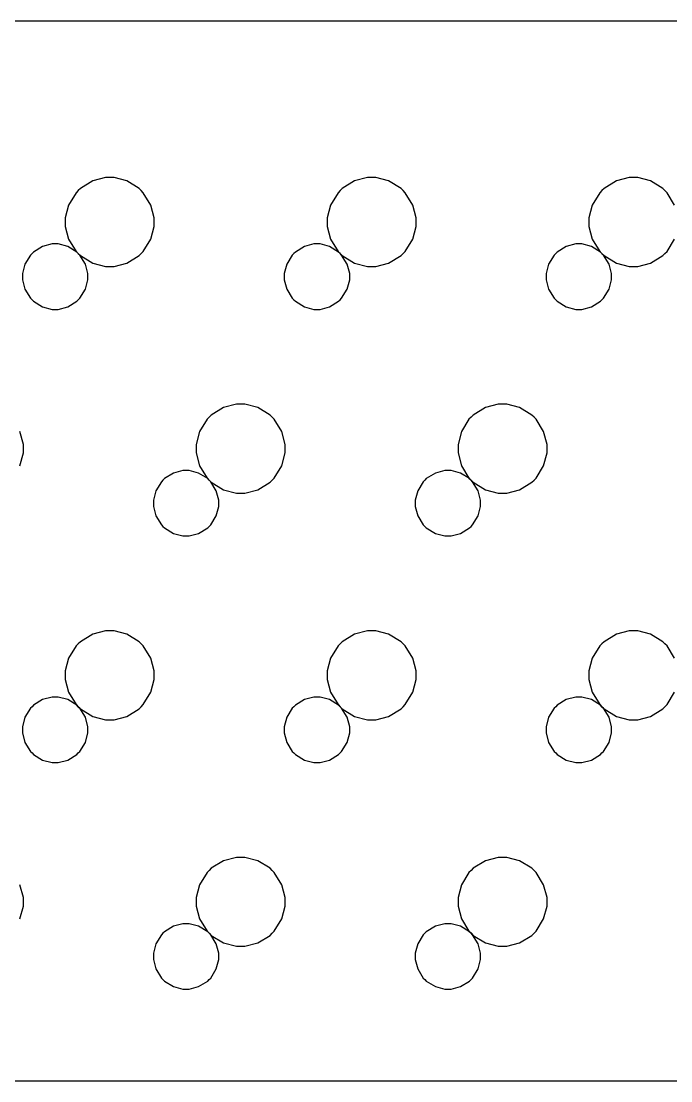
# Model space of a CAD drawing. Extents: x -27 to 273, y -31 to 50.
# Drawn here: x 73.2 to 122.9, y -31 to 50 of the extents above; entities that cross this region are included whole.
import ezdxf

# ---------------------------------------------------------------- set-up
doc = ezdxf.new("R2010")
doc.units = 0
doc.layers.get('0').update_dxf_attribs({"linetype": 'CONTINUOUS'})

msp = doc.modelspace()

# ---------------------------------------------------------------- linework, layer by layer
at = {"color": 0}
for p, q in [((197.999, 49.9992), (29.2489, 49.9992)), ((78.6984, 37.7832), (77.7543, 37.2057)), ((79.6742, 38.0407), (78.6984, 37.7832)), ((80.0005, 38.0407), (79.6742, 38.0407)), ((80.3243, 38.0407), (80.0005, 38.0407)), ((81.3001, 37.7832), (80.3243, 38.0407)), ((82.2441, 37.2057), (81.3001, 37.7832)), ((98.6977, 37.7832), (97.754, 37.2057)), ((99.6735, 38.0407), (98.6977, 37.7832)), ((100, 38.0407), (99.6735, 38.0407)), ((100.325, 38.0407), (100, 38.0407)), ((101.301, 37.7832), (100.325, 38.0407)), ((102.245, 37.2057), (101.301, 37.7832)), ((118.699, 37.7832), (117.755, 37.2057)), ((119.674, 38.0407), (118.699, 37.7832)), ((119.999, 38.0407), (119.674, 38.0407)), ((120.325, 38.0407), (119.999, 38.0407)), ((121.301, 37.7832), (120.325, 38.0407)), ((122.245, 37.2057), (121.301, 37.7832)), ((77.4361, 36.8875), (76.8572, 35.9435)), ((77.5959, 37.0459), (77.4361, 36.8875)), ((77.7543, 37.2057), (77.5959, 37.0459)), ((82.4039, 37.0459), (82.2441, 37.2057)), ((82.5623, 36.8875), (82.4039, 37.0459)), ((83.1413, 35.9435), (82.5623, 36.8875)), ((97.4355, 36.8875), (96.8583, 35.9435)), ((97.5953, 37.0459), (97.4355, 36.8875)), ((97.754, 37.2057), (97.5953, 37.0459)), ((102.405, 37.0459), (102.245, 37.2057)), ((102.563, 36.8875), (102.405, 37.0459)), ((103.141, 35.9435), (102.563, 36.8875)), ((117.437, 36.8875), (116.858, 35.9435)), ((117.596, 37.0459), (117.437, 36.8875)), ((117.755, 37.2057), (117.596, 37.0459)), ((122.404, 37.0459), (122.245, 37.2057)), ((122.563, 36.8875), (122.404, 37.0459)), ((123.142, 35.9435), (122.563, 36.8875)), ((76.8572, 35.9435), (76.5997, 34.9677)), ((83.4002, 34.9677), (83.1413, 35.9435)), ((96.8583, 35.9435), (96.6004, 34.9677)), ((103.4, 34.9677), (103.141, 35.9435)), ((116.858, 35.9435), (116.6, 34.9677)), ((76.5997, 34.9677), (76.5997, 34.6411)), ((83.4002, 34.6411), (83.4002, 34.9677)), ((96.6004, 34.9677), (96.6004, 34.6411)), ((103.4, 34.6411), (103.4, 34.9677)), ((116.6, 34.9677), (116.6, 34.6411)), ((76.5997, 34.6411), (76.5997, 34.3159)), ((76.5997, 34.3159), (76.8572, 33.3403)), ((83.1413, 33.3403), (83.4002, 34.3159)), ((83.4002, 34.3159), (83.4002, 34.6411)), ((96.6004, 34.6411), (96.6004, 34.3159)), ((96.6004, 34.3159), (96.8583, 33.3403)), ((103.141, 33.3403), (103.4, 34.3159)), ((103.4, 34.3159), (103.4, 34.6411)), ((116.6, 34.6411), (116.6, 34.3159)), ((116.6, 34.3159), (116.858, 33.3403)), ((76.8572, 33.3403), (77.4361, 32.3963)), ((82.5623, 32.3963), (83.1413, 33.3403)), ((96.8583, 33.3403), (97.4355, 32.3963)), ((102.563, 32.3963), (103.141, 33.3403)), ((116.858, 33.3403), (117.437, 32.3963)), ((122.563, 32.3963), (123.142, 33.3403)), ((74.87, 32.7794), (74.1772, 32.3536)), ((75.5883, 32.9696), (74.87, 32.7794)), ((75.8278, 32.9696), (75.5883, 32.9696)), ((76.0663, 32.9696), (75.8278, 32.9696)), ((76.7842, 32.7794), (76.0663, 32.9696)), ((77.4788, 32.3536), (76.7842, 32.7794)), ((94.8711, 32.7794), (94.1779, 32.3536)), ((95.5876, 32.9696), (94.8711, 32.7794)), ((95.8275, 32.9696), (95.5876, 32.9696)), ((96.066, 32.9696), (95.8275, 32.9696)), ((96.7839, 32.7794), (96.066, 32.9696)), ((97.4781, 32.3536), (96.7839, 32.7794)), ((114.87, 32.7794), (114.177, 32.3536)), ((115.588, 32.9696), (114.87, 32.7794)), ((115.828, 32.9696), (115.588, 32.9696)), ((116.067, 32.9696), (115.828, 32.9696)), ((116.785, 32.7794), (116.067, 32.9696)), ((117.478, 32.3536), (116.785, 32.7794)), ((73.9429, 32.1193), (73.5182, 31.4262)), ((74.0601, 32.2364), (73.9429, 32.1193)), ((74.1772, 32.3536), (74.0601, 32.2364)), ((77.4361, 32.3963), (77.5959, 32.2364)), ((77.5959, 32.2364), (77.4788, 32.3536)), ((77.5959, 32.2364), (77.7543, 32.078)), ((77.7131, 32.1193), (77.5959, 32.2364)), ((78.1375, 31.4262), (77.7131, 32.1193)), ((77.7543, 32.078), (78.6984, 31.5006)), ((81.3001, 31.5006), (82.2441, 32.078)), ((82.2441, 32.078), (82.4039, 32.2364)), ((82.4039, 32.2364), (82.5623, 32.3963)), ((93.9423, 32.1193), (93.5179, 31.4262)), ((94.0608, 32.2364), (93.9423, 32.1193)), ((94.1779, 32.3536), (94.0608, 32.2364)), ((97.4355, 32.3963), (97.5953, 32.2364)), ((97.5953, 32.2364), (97.4781, 32.3536)), ((97.5953, 32.2364), (97.754, 32.078)), ((97.7124, 32.1193), (97.5953, 32.2364)), ((98.1371, 31.4262), (97.7124, 32.1193)), ((97.754, 32.078), (98.6977, 31.5006)), ((101.301, 31.5006), (102.245, 32.078)), ((102.245, 32.078), (102.405, 32.2364)), ((102.405, 32.2364), (102.563, 32.3963)), ((113.943, 32.1193), (113.519, 31.4262)), ((114.06, 32.2364), (113.943, 32.1193)), ((114.177, 32.3536), (114.06, 32.2364)), ((117.437, 32.3963), (117.596, 32.2364)), ((117.596, 32.2364), (117.478, 32.3536)), ((117.596, 32.2364), (117.755, 32.078)), ((117.713, 32.1193), (117.596, 32.2364)), ((118.138, 31.4262), (117.713, 32.1193)), ((117.755, 32.078), (118.699, 31.5006)), ((121.301, 31.5006), (122.245, 32.078)), ((122.245, 32.078), (122.404, 32.2364)), ((122.404, 32.2364), (122.563, 32.3963)), ((73.5182, 31.4262), (73.328, 30.7082)), ((78.3276, 30.7082), (78.1375, 31.4262)), ((78.6984, 31.5006), (79.6742, 31.2415)), ((79.6742, 31.2415), (80.0005, 31.2415)), ((80.0005, 31.2415), (80.3243, 31.2415)), ((80.3243, 31.2415), (81.3001, 31.5006)), ((93.5179, 31.4262), (93.3277, 30.7082)), ((98.3287, 30.7082), (98.1371, 31.4262)), ((98.6977, 31.5006), (99.6735, 31.2415)), ((99.6735, 31.2415), (100, 31.2415)), ((100, 31.2415), (100.325, 31.2415)), ((100.325, 31.2415), (101.301, 31.5006)), ((113.519, 31.4262), (113.328, 30.7082)), ((118.328, 30.7082), (118.138, 31.4262)), ((118.699, 31.5006), (119.674, 31.2415)), ((119.674, 31.2415), (119.999, 31.2415)), ((119.999, 31.2415), (120.325, 31.2415)), ((120.325, 31.2415), (121.301, 31.5006)), ((73.328, 30.7082), (73.328, 30.4684)), ((73.328, 30.4684), (73.328, 30.23)), ((73.328, 30.23), (73.5182, 29.5135)), ((78.1375, 29.5135), (78.3276, 30.23)), ((78.3276, 30.4684), (78.3276, 30.7082)), ((78.3276, 30.23), (78.3276, 30.4684)), ((93.3277, 30.7082), (93.3277, 30.4684)), ((93.3277, 30.4684), (93.3277, 30.23)), ((93.3277, 30.23), (93.5179, 29.5135)), ((98.1371, 29.5135), (98.3287, 30.23)), ((98.3287, 30.4684), (98.3287, 30.7082)), ((98.3287, 30.23), (98.3287, 30.4684)), ((113.328, 30.7082), (113.328, 30.4684)), ((113.328, 30.4684), (113.328, 30.23)), ((113.328, 30.23), (113.519, 29.5135)), ((118.138, 29.5135), (118.328, 30.23)), ((118.328, 30.4684), (118.328, 30.7082)), ((118.328, 30.23), (118.328, 30.4684)), ((73.5182, 29.5135), (73.9429, 28.8189)), ((77.7131, 28.8189), (78.1375, 29.5135)), ((93.5179, 29.5135), (93.9423, 28.8189)), ((97.7124, 28.8189), (98.1371, 29.5135)), ((113.519, 29.5135), (113.943, 28.8189)), ((117.713, 28.8189), (118.138, 29.5135)), ((73.9429, 28.8189), (74.0601, 28.7018)), ((74.0601, 28.7018), (74.1772, 28.5846)), ((74.1772, 28.5846), (74.87, 28.1602)), ((76.7842, 28.1602), (77.4788, 28.5846)), ((77.4788, 28.5846), (77.5959, 28.7018)), ((77.5959, 28.7018), (77.7131, 28.8189)), ((93.9423, 28.8189), (94.0608, 28.7018)), ((94.0608, 28.7018), (94.1779, 28.5846)), ((94.1779, 28.5846), (94.8711, 28.1602)), ((96.7839, 28.1602), (97.4781, 28.5846)), ((97.4781, 28.5846), (97.5953, 28.7018)), ((97.5953, 28.7018), (97.7124, 28.8189)), ((113.943, 28.8189), (114.06, 28.7018)), ((114.06, 28.7018), (114.177, 28.5846)), ((114.177, 28.5846), (114.87, 28.1602)), ((116.785, 28.1602), (117.478, 28.5846)), ((117.478, 28.5846), (117.596, 28.7018)), ((117.596, 28.7018), (117.713, 28.8189)), ((74.87, 28.1602), (75.5883, 27.9687)), ((75.5883, 27.9687), (75.8278, 27.9687)), ((75.8278, 27.9687), (76.0663, 27.9687)), ((76.0663, 27.9687), (76.7842, 28.1602)), ((94.8711, 28.1602), (95.5876, 27.9687)), ((95.5876, 27.9687), (95.8275, 27.9687)), ((95.8275, 27.9687), (96.066, 27.9687)), ((96.066, 27.9687), (96.7839, 28.1602)), ((114.87, 28.1602), (115.588, 27.9687)), ((115.588, 27.9687), (115.828, 27.9687)), ((115.828, 27.9687), (116.067, 27.9687)), ((116.067, 27.9687), (116.785, 28.1602)), ((88.6989, 20.4625), (87.7549, 19.8851)), ((89.6744, 20.7202), (88.6989, 20.4625)), ((89.9996, 20.7202), (89.6744, 20.7202)), ((90.3249, 20.7202), (89.9996, 20.7202)), ((91.3007, 20.4625), (90.3249, 20.7202)), ((92.2443, 19.8851), (91.3007, 20.4625)), ((108.698, 20.4625), (107.754, 19.8851)), ((109.674, 20.7202), (108.698, 20.4625)), ((110.001, 20.7202), (109.674, 20.7202)), ((110.326, 20.7202), (110.001, 20.7202)), ((111.301, 20.4625), (110.326, 20.7202)), ((112.244, 19.8851), (111.301, 20.4625)), ((87.4367, 19.5667), (86.8578, 18.6228)), ((87.5965, 19.7253), (87.4367, 19.5667)), ((87.7549, 19.8851), (87.5965, 19.7253)), ((92.4045, 19.7253), (92.2443, 19.8851)), ((92.5629, 19.5667), (92.4045, 19.7253)), ((93.1404, 18.6228), (92.5629, 19.5667)), ((107.436, 19.5667), (106.857, 18.6228)), ((107.596, 19.7253), (107.436, 19.5667)), ((107.754, 19.8851), (107.596, 19.7253)), ((112.404, 19.7253), (112.244, 19.8851)), ((112.562, 19.5667), (112.404, 19.7253)), ((113.141, 18.6228), (112.562, 19.5667)), ((73.4, 17.6471), (73.1407, 18.6228)), ((86.8578, 18.6228), (86.5999, 17.6471)), ((93.3993, 17.6471), (93.1404, 18.6228)), ((106.857, 18.6228), (106.6, 17.6471)), ((113.4, 17.6471), (113.141, 18.6228)), ((73.4, 17.3206), (73.4, 17.6471)), ((73.4, 16.9954), (73.4, 17.3206)), ((86.5999, 17.6471), (86.5999, 17.3206)), ((86.5999, 17.3206), (86.5999, 16.9954)), ((93.3993, 17.3206), (93.3993, 17.6471)), ((93.3993, 16.9954), (93.3993, 17.3206)), ((106.6, 17.6471), (106.6, 17.3206)), ((106.6, 17.3206), (106.6, 16.9954)), ((113.4, 17.3206), (113.4, 17.6471)), ((113.4, 16.9954), (113.4, 17.3206)), ((73.1407, 16.0197), (73.4, 16.9954)), ((86.5999, 16.9954), (86.8578, 16.0197)), ((93.1404, 16.0197), (93.3993, 16.9954)), ((106.6, 16.9954), (106.857, 16.0197)), ((113.141, 16.0197), (113.4, 16.9954)), ((84.8706, 15.4588), (84.1774, 15.033)), ((85.5885, 15.649), (84.8706, 15.4588)), ((85.8284, 15.649), (85.5885, 15.649)), ((86.0668, 15.649), (85.8284, 15.649)), ((86.7847, 15.4588), (86.0668, 15.649)), ((87.478, 15.033), (86.7847, 15.4588)), ((86.8578, 16.0197), (87.4367, 15.0757)), ((92.5629, 15.0757), (93.1404, 16.0197)), ((104.871, 15.4588), (104.177, 15.033)), ((105.588, 15.649), (104.871, 15.4588)), ((105.828, 15.649), (105.588, 15.649)), ((106.066, 15.649), (105.828, 15.649)), ((106.784, 15.4588), (106.066, 15.649)), ((107.479, 15.033), (106.784, 15.4588)), ((106.857, 16.0197), (107.436, 15.0757)), ((112.562, 15.0757), (113.141, 16.0197)), ((83.9431, 14.7987), (83.5187, 14.1056)), ((84.0602, 14.9159), (83.9431, 14.7987)), ((84.1774, 15.033), (84.0602, 14.9159)), ((87.4367, 15.0757), (87.5965, 14.9159)), ((87.5965, 14.9159), (87.478, 15.033)), ((87.5965, 14.9159), (87.7549, 14.7574)), ((87.7136, 14.7987), (87.5965, 14.9159)), ((88.138, 14.1056), (87.7136, 14.7987)), ((87.7549, 14.7574), (88.6989, 14.18)), ((91.3007, 14.18), (92.2443, 14.7574)), ((92.2443, 14.7574), (92.4045, 14.9159)), ((92.4045, 14.9159), (92.5629, 15.0757)), ((103.943, 14.7987), (103.518, 14.1056)), ((104.06, 14.9159), (103.943, 14.7987)), ((104.177, 15.033), (104.06, 14.9159)), ((107.436, 15.0757), (107.596, 14.9159)), ((107.596, 14.9159), (107.479, 15.033)), ((107.596, 14.9159), (107.754, 14.7574)), ((107.713, 14.7987), (107.596, 14.9159)), ((108.137, 14.1056), (107.713, 14.7987)), ((107.754, 14.7574), (108.698, 14.18)), ((111.301, 14.18), (112.244, 14.7574)), ((112.244, 14.7574), (112.404, 14.9159)), ((112.404, 14.9159), (112.562, 15.0757)), ((83.5187, 14.1056), (83.3286, 13.3876)), ((88.3281, 13.3876), (88.138, 14.1056)), ((88.6989, 14.18), (89.6744, 13.9209)), ((89.6744, 13.9209), (89.9996, 13.9209)), ((89.9996, 13.9209), (90.3249, 13.9209)), ((90.3249, 13.9209), (91.3007, 14.18)), ((103.518, 14.1056), (103.328, 13.3876)), ((108.327, 13.3876), (108.137, 14.1056)), ((108.698, 14.18), (109.674, 13.9209)), ((109.674, 13.9209), (110.001, 13.9209)), ((110.001, 13.9209), (110.326, 13.9209)), ((110.326, 13.9209), (111.301, 14.18)), ((83.3286, 13.3876), (83.3286, 13.1479)), ((83.3286, 13.1479), (83.3286, 12.9095)), ((88.3281, 13.1479), (88.3281, 13.3876)), ((88.3281, 12.9095), (88.3281, 13.1479)), ((103.328, 13.3876), (103.328, 13.1479)), ((103.328, 13.1479), (103.328, 12.9095)), ((108.327, 13.1479), (108.327, 13.3876)), ((108.327, 12.9095), (108.327, 13.1479)), ((83.3286, 12.9095), (83.5187, 12.1929)), ((83.5187, 12.1929), (83.9431, 11.4984)), ((87.7136, 11.4984), (88.138, 12.1929)), ((88.138, 12.1929), (88.3281, 12.9095)), ((103.328, 12.9095), (103.518, 12.1929)), ((103.518, 12.1929), (103.943, 11.4984)), ((107.713, 11.4984), (108.137, 12.1929)), ((108.137, 12.1929), (108.327, 12.9095)), ((83.9431, 11.4984), (84.0602, 11.3812)), ((84.0602, 11.3812), (84.1774, 11.2641)), ((87.478, 11.2641), (87.5965, 11.3812)), ((87.5965, 11.3812), (87.7136, 11.4984)), ((103.943, 11.4984), (104.06, 11.3812)), ((104.06, 11.3812), (104.177, 11.2641)), ((107.479, 11.2641), (107.596, 11.3812)), ((107.596, 11.3812), (107.713, 11.4984)), ((84.1774, 11.2641), (84.8706, 10.8397)), ((84.8706, 10.8397), (85.5885, 10.6481)), ((85.5885, 10.6481), (85.8284, 10.6481)), ((85.8284, 10.6481), (86.0668, 10.6481)), ((86.0668, 10.6481), (86.7847, 10.8397)), ((86.7847, 10.8397), (87.478, 11.2641)), ((104.177, 11.2641), (104.871, 10.8397)), ((104.871, 10.8397), (105.588, 10.6481)), ((105.588, 10.6481), (105.828, 10.6481)), ((105.828, 10.6481), (106.066, 10.6481)), ((106.066, 10.6481), (106.784, 10.8397)), ((106.784, 10.8397), (107.479, 11.2641)), ((79.6742, 3.39962), (78.6984, 3.14193)), ((80.0005, 3.39962), (79.6742, 3.39962)), ((80.3243, 3.39962), (80.0005, 3.39962)), ((81.3001, 3.14193), (80.3243, 3.39962)), ((99.6735, 3.39962), (98.6977, 3.14193)), ((100, 3.39962), (99.6735, 3.39962)), ((100.325, 3.39962), (100, 3.39962)), ((101.301, 3.14193), (100.325, 3.39962)), ((119.674, 3.39962), (118.699, 3.14193)), ((119.999, 3.39962), (119.674, 3.39962)), ((120.325, 3.39962), (119.999, 3.39962)), ((121.301, 3.14193), (120.325, 3.39962)), ((77.7543, 2.56453), (77.5959, 2.40468)), ((78.6984, 3.14193), (77.7543, 2.56453)), ((82.2441, 2.56453), (81.3001, 3.14193)), ((82.4039, 2.40468), (82.2441, 2.56453)), ((97.754, 2.56453), (97.5953, 2.40468)), ((98.6977, 3.14193), (97.754, 2.56453)), ((102.245, 2.56453), (101.301, 3.14193)), ((102.405, 2.40468), (102.245, 2.56453)), ((117.755, 2.56453), (117.596, 2.40468)), ((118.699, 3.14193), (117.755, 2.56453)), ((122.245, 2.56453), (121.301, 3.14193)), ((122.404, 2.40468), (122.245, 2.56453)), ((77.4361, 2.2462), (76.8572, 1.30225)), ((77.5959, 2.40468), (77.4361, 2.2462)), ((82.5623, 2.2462), (82.4039, 2.40468)), ((83.1413, 1.30225), (82.5623, 2.2462)), ((97.4355, 2.2462), (96.8583, 1.30225)), ((97.5953, 2.40468), (97.4355, 2.2462)), ((102.563, 2.2462), (102.405, 2.40468)), ((103.141, 1.30225), (102.563, 2.2462)), ((117.437, 2.2462), (116.858, 1.30225)), ((117.596, 2.40468), (117.437, 2.2462)), ((122.563, 2.2462), (122.404, 2.40468)), ((123.142, 1.30225), (122.563, 2.2462)), ((76.8572, 1.30225), (76.5997, 0.3266)), ((83.4002, 0.3266), (83.1413, 1.30225)), ((96.8583, 1.30225), (96.6004, 0.3266)), ((103.4, 0.3266), (103.141, 1.30225)), ((116.858, 1.30225), (116.6, 0.3266)), ((76.5997, 0.3266), (76.5997, 0)), ((76.5997, 0), (76.5997, -0.32522)), ((83.4002, 0), (83.4002, 0.3266)), ((83.4002, -0.32522), (83.4002, 0)), ((96.6004, 0.3266), (96.6004, 0)), ((96.6004, 0), (96.6004, -0.32522)), ((103.4, 0), (103.4, 0.3266)), ((103.4, -0.32522), (103.4, 0)), ((116.6, 0.3266), (116.6, 0)), ((116.6, 0), (116.6, -0.32522)), ((76.5997, -0.32522), (76.8572, -1.30087)), ((83.1413, -1.30087), (83.4002, -0.32522)), ((96.6004, -0.32522), (96.8583, -1.30087)), ((103.141, -1.30087), (103.4, -0.32522)), ((116.6, -0.32522), (116.858, -1.30087)), ((76.8572, -1.30087), (77.4361, -2.24482)), ((82.5623, -2.24482), (83.1413, -1.30087)), ((96.8583, -1.30087), (97.4355, -2.24482)), ((102.563, -2.24482), (103.141, -1.30087)), ((116.858, -1.30087), (117.437, -2.24482)), ((122.563, -2.24482), (123.142, -1.30087)), ((74.0601, -2.40468), (73.9429, -2.52181)), ((74.1772, -2.28755), (74.0601, -2.40468)), ((74.87, -1.86173), (74.1772, -2.28755)), ((75.5883, -1.67156), (74.87, -1.86173)), ((75.8278, -1.67156), (75.5883, -1.67156)), ((76.0663, -1.67156), (75.8278, -1.67156)), ((76.7842, -1.86173), (76.0663, -1.67156)), ((77.4788, -2.28755), (76.7842, -1.86173)), ((77.4361, -2.24482), (77.5959, -2.40468)), ((77.5959, -2.40468), (77.4788, -2.28755)), ((77.5959, -2.40468), (77.7543, -2.56315)), ((77.7131, -2.52181), (77.5959, -2.40468)), ((82.2441, -2.56315), (82.4039, -2.40468)), ((82.4039, -2.40468), (82.5623, -2.24482)), ((94.0608, -2.40468), (93.9423, -2.52181)), ((94.1779, -2.28755), (94.0608, -2.40468)), ((94.8711, -1.86173), (94.1779, -2.28755)), ((95.5876, -1.67156), (94.8711, -1.86173)), ((95.8275, -1.67156), (95.5876, -1.67156)), ((96.066, -1.67156), (95.8275, -1.67156)), ((96.7839, -1.86173), (96.066, -1.67156)), ((97.4781, -2.28755), (96.7839, -1.86173)), ((97.4355, -2.24482), (97.5953, -2.40468)), ((97.5953, -2.40468), (97.4781, -2.28755)), ((97.5953, -2.40468), (97.754, -2.56315)), ((97.7124, -2.52181), (97.5953, -2.40468)), ((102.245, -2.56315), (102.405, -2.40468)), ((102.405, -2.40468), (102.563, -2.24482)), ((114.06, -2.40468), (113.943, -2.52181)), ((114.177, -2.28755), (114.06, -2.40468)), ((114.87, -1.86173), (114.177, -2.28755)), ((115.588, -1.67156), (114.87, -1.86173)), ((115.828, -1.67156), (115.588, -1.67156)), ((116.067, -1.67156), (115.828, -1.67156)), ((116.785, -1.86173), (116.067, -1.67156)), ((117.478, -2.28755), (116.785, -1.86173)), ((117.437, -2.24482), (117.596, -2.40468)), ((117.596, -2.40468), (117.478, -2.28755)), ((117.596, -2.40468), (117.755, -2.56315)), ((117.713, -2.52181), (117.596, -2.40468)), ((122.245, -2.56315), (122.404, -2.40468)), ((122.404, -2.40468), (122.563, -2.24482)), ((73.5182, -3.21496), (73.328, -3.93291)), ((73.9429, -2.52181), (73.5182, -3.21496)), ((78.1375, -3.21496), (77.7131, -2.52181)), ((77.7543, -2.56315), (78.6984, -3.14055)), ((78.3276, -3.93291), (78.1375, -3.21496)), ((78.6984, -3.14055), (79.6742, -3.39962)), ((80.3243, -3.39962), (81.3001, -3.14055)), ((81.3001, -3.14055), (82.2441, -2.56315)), ((93.5179, -3.21496), (93.3277, -3.93291)), ((93.9423, -2.52181), (93.5179, -3.21496)), ((98.1371, -3.21496), (97.7124, -2.52181)), ((97.754, -2.56315), (98.6977, -3.14055)), ((98.3287, -3.93291), (98.1371, -3.21496)), ((98.6977, -3.14055), (99.6735, -3.39962)), ((100.325, -3.39962), (101.301, -3.14055)), ((101.301, -3.14055), (102.245, -2.56315)), ((113.519, -3.21496), (113.328, -3.93291)), ((113.943, -2.52181), (113.519, -3.21496)), ((118.138, -3.21496), (117.713, -2.52181)), ((117.755, -2.56315), (118.699, -3.14055)), ((118.328, -3.93291), (118.138, -3.21496)), ((118.699, -3.14055), (119.674, -3.39962)), ((120.325, -3.39962), (121.301, -3.14055)), ((121.301, -3.14055), (122.245, -2.56315)), ((73.328, -3.93291), (73.328, -4.17269)), ((78.3276, -4.17269), (78.3276, -3.93291)), ((79.6742, -3.39962), (80.0005, -3.39962)), ((80.0005, -3.39962), (80.3243, -3.39962)), ((93.3277, -3.93291), (93.3277, -4.17269)), ((98.3287, -4.17269), (98.3287, -3.93291)), ((99.6735, -3.39962), (100, -3.39962)), ((100, -3.39962), (100.325, -3.39962)), ((113.328, -3.93291), (113.328, -4.17269)), ((118.328, -4.17269), (118.328, -3.93291)), ((119.674, -3.39962), (119.999, -3.39962)), ((119.999, -3.39962), (120.325, -3.39962)), ((73.328, -4.17269), (73.328, -4.4111)), ((73.328, -4.4111), (73.5182, -5.1277)), ((78.1375, -5.1277), (78.3276, -4.4111)), ((78.3276, -4.4111), (78.3276, -4.17269)), ((93.3277, -4.17269), (93.3277, -4.4111)), ((93.3277, -4.4111), (93.5179, -5.1277)), ((98.1371, -5.1277), (98.3287, -4.4111)), ((98.3287, -4.4111), (98.3287, -4.17269)), ((113.328, -4.17269), (113.328, -4.4111)), ((113.328, -4.4111), (113.519, -5.1277)), ((118.138, -5.1277), (118.328, -4.4111)), ((118.328, -4.4111), (118.328, -4.17269)), ((73.5182, -5.1277), (73.9429, -5.82221)), ((77.7131, -5.82221), (78.1375, -5.1277)), ((93.5179, -5.1277), (93.9423, -5.82221)), ((97.7124, -5.82221), (98.1371, -5.1277)), ((113.519, -5.1277), (113.943, -5.82221)), ((117.713, -5.82221), (118.138, -5.1277)), ((73.9429, -5.82221), (74.0601, -5.93933)), ((74.0601, -5.93933), (74.1772, -6.05649)), ((74.1772, -6.05649), (74.87, -6.48092)), ((76.7842, -6.48092), (77.4788, -6.05649)), ((77.4788, -6.05649), (77.5959, -5.93933)), ((77.5959, -5.93933), (77.7131, -5.82221)), ((93.9423, -5.82221), (94.0608, -5.93933)), ((94.0608, -5.93933), (94.1779, -6.05649)), ((94.1779, -6.05649), (94.8711, -6.48092)), ((96.7839, -6.48092), (97.4781, -6.05649)), ((97.4781, -6.05649), (97.5953, -5.93933)), ((97.5953, -5.93933), (97.7124, -5.82221)), ((113.943, -5.82221), (114.06, -5.93933)), ((114.06, -5.93933), (114.177, -6.05649)), ((114.177, -6.05649), (114.87, -6.48092)), ((116.785, -6.48092), (117.478, -6.05649)), ((117.478, -6.05649), (117.596, -5.93933)), ((117.596, -5.93933), (117.713, -5.82221)), ((74.87, -6.48092), (75.5883, -6.67247)), ((75.5883, -6.67247), (75.8278, -6.67247)), ((75.8278, -6.67247), (76.0663, -6.67247)), ((76.0663, -6.67247), (76.7842, -6.48092)), ((94.8711, -6.48092), (95.5876, -6.67247)), ((95.5876, -6.67247), (95.8275, -6.67247)), ((95.8275, -6.67247), (96.066, -6.67247)), ((96.066, -6.67247), (96.7839, -6.48092)), ((114.87, -6.48092), (115.588, -6.67247)), ((115.588, -6.67247), (115.828, -6.67247)), ((115.828, -6.67247), (116.067, -6.67247)), ((116.067, -6.67247), (116.785, -6.48092)), ((88.6989, -14.1786), (87.7549, -14.756)), ((89.6744, -13.9209), (88.6989, -14.1786)), ((89.9996, -13.9209), (89.6744, -13.9209)), ((90.3249, -13.9209), (89.9996, -13.9209)), ((91.3007, -14.1786), (90.3249, -13.9209)), ((92.2443, -14.756), (91.3007, -14.1786)), ((108.698, -14.1786), (107.754, -14.756)), ((109.674, -13.9209), (108.698, -14.1786)), ((110.001, -13.9209), (109.674, -13.9209)), ((110.326, -13.9209), (110.001, -13.9209)), ((111.301, -14.1786), (110.326, -13.9209)), ((112.244, -14.756), (111.301, -14.1786)), ((87.4367, -15.0744), (86.8578, -16.0183)), ((87.5965, -14.9159), (87.4367, -15.0744)), ((87.7549, -14.756), (87.5965, -14.9159)), ((92.4045, -14.9159), (92.2443, -14.756)), ((92.5629, -15.0744), (92.4045, -14.9159)), ((93.1404, -16.0183), (92.5629, -15.0744)), ((107.436, -15.0744), (106.857, -16.0183)), ((107.596, -14.9159), (107.436, -15.0744)), ((107.754, -14.756), (107.596, -14.9159)), ((112.404, -14.9159), (112.244, -14.756)), ((112.562, -15.0744), (112.404, -14.9159)), ((113.141, -16.0183), (112.562, -15.0744)), ((73.4, -16.994), (73.1407, -16.0183)), ((86.8578, -16.0183), (86.5999, -16.994)), ((93.3993, -16.994), (93.1404, -16.0183)), ((106.857, -16.0183), (106.6, -16.994)), ((113.4, -16.994), (113.141, -16.0183)), ((73.4, -17.3206), (73.4, -16.994)), ((86.5999, -16.994), (86.5999, -17.3206)), ((93.3993, -17.3206), (93.3993, -16.994)), ((106.6, -16.994), (106.6, -17.3206)), ((113.4, -17.3206), (113.4, -16.994)), ((73.1407, -18.6214), (73.4, -17.6458)), ((73.4, -17.6458), (73.4, -17.3206)), ((86.5999, -17.3206), (86.5999, -17.6458)), ((86.5999, -17.6458), (86.8578, -18.6214)), ((93.1404, -18.6214), (93.3993, -17.6458)), ((93.3993, -17.6458), (93.3993, -17.3206)), ((106.6, -17.3206), (106.6, -17.6458)), ((106.6, -17.6458), (106.857, -18.6214)), ((113.141, -18.6214), (113.4, -17.6458)), ((113.4, -17.6458), (113.4, -17.3206)), ((86.8578, -18.6214), (87.4367, -19.5654)), ((92.5629, -19.5654), (93.1404, -18.6214)), ((106.857, -18.6214), (107.436, -19.5654)), ((112.562, -19.5654), (113.141, -18.6214)), ((84.8706, -19.1823), (84.1774, -19.6081)), ((85.5885, -18.9921), (84.8706, -19.1823)), ((85.8284, -18.9921), (85.5885, -18.9921)), ((86.0668, -18.9921), (85.8284, -18.9921)), ((86.7847, -19.1823), (86.0668, -18.9921)), ((87.478, -19.6081), (86.7847, -19.1823)), ((104.871, -19.1823), (104.177, -19.6081)), ((105.588, -18.9921), (104.871, -19.1823)), ((105.828, -18.9921), (105.588, -18.9921)), ((106.066, -18.9921), (105.828, -18.9921)), ((106.784, -19.1823), (106.066, -18.9921)), ((107.479, -19.6081), (106.784, -19.1823)), ((83.9431, -19.8424), (83.5187, -20.5355)), ((84.0602, -19.7253), (83.9431, -19.8424)), ((84.1774, -19.6081), (84.0602, -19.7253)), ((87.4367, -19.5654), (87.5965, -19.7253)), ((87.5965, -19.7253), (87.478, -19.6081)), ((87.5965, -19.7253), (87.7549, -19.8837)), ((87.7136, -19.8424), (87.5965, -19.7253)), ((88.138, -20.5355), (87.7136, -19.8424)), ((87.7549, -19.8837), (88.6989, -20.4611)), ((91.3007, -20.4611), (92.2443, -19.8837)), ((92.2443, -19.8837), (92.4045, -19.7253)), ((92.4045, -19.7253), (92.5629, -19.5654)), ((103.943, -19.8424), (103.518, -20.5355)), ((104.06, -19.7253), (103.943, -19.8424)), ((104.177, -19.6081), (104.06, -19.7253)), ((107.436, -19.5654), (107.596, -19.7253)), ((107.596, -19.7253), (107.479, -19.6081)), ((107.596, -19.7253), (107.754, -19.8837)), ((107.713, -19.8424), (107.596, -19.7253)), ((108.137, -20.5355), (107.713, -19.8424)), ((107.754, -19.8837), (108.698, -20.4611)), ((111.301, -20.4611), (112.244, -19.8837)), ((112.244, -19.8837), (112.404, -19.7253)), ((112.404, -19.7253), (112.562, -19.5654)), ((83.5187, -20.5355), (83.3286, -21.2535)), ((88.3281, -21.2535), (88.138, -20.5355)), ((88.6989, -20.4611), (89.6744, -20.7202)), ((89.6744, -20.7202), (89.9996, -20.7202)), ((89.9996, -20.7202), (90.3249, -20.7202)), ((90.3249, -20.7202), (91.3007, -20.4611)), ((103.518, -20.5355), (103.328, -21.2535)), ((108.327, -21.2535), (108.137, -20.5355)), ((108.698, -20.4611), (109.674, -20.7202)), ((109.674, -20.7202), (110.001, -20.7202)), ((110.001, -20.7202), (110.326, -20.7202)), ((110.326, -20.7202), (111.301, -20.4611)), ((83.3286, -21.2535), (83.3286, -21.4933)), ((83.3286, -21.4933), (83.3286, -21.7317)), ((83.3286, -21.7317), (83.5187, -22.4482)), ((88.138, -22.4482), (88.3281, -21.7317)), ((88.3281, -21.4933), (88.3281, -21.2535)), ((88.3281, -21.7317), (88.3281, -21.4933)), ((103.328, -21.2535), (103.328, -21.4933)), ((103.328, -21.4933), (103.328, -21.7317)), ((103.328, -21.7317), (103.518, -22.4482)), ((108.137, -22.4482), (108.327, -21.7317)), ((108.327, -21.4933), (108.327, -21.2535)), ((108.327, -21.7317), (108.327, -21.4933)), ((83.5187, -22.4482), (83.9431, -23.1428)), ((87.7136, -23.1428), (88.138, -22.4482)), ((103.518, -22.4482), (103.943, -23.1428)), ((107.713, -23.1428), (108.137, -22.4482)), ((83.9431, -23.1428), (84.0602, -23.2599)), ((84.0602, -23.2599), (84.1774, -23.377)), ((84.1774, -23.377), (84.8706, -23.8015)), ((86.7847, -23.8015), (87.478, -23.377)), ((87.478, -23.377), (87.5965, -23.2599)), ((87.5965, -23.2599), (87.7136, -23.1428)), ((103.943, -23.1428), (104.06, -23.2599)), ((104.06, -23.2599), (104.177, -23.377)), ((104.177, -23.377), (104.871, -23.8015)), ((106.784, -23.8015), (107.479, -23.377)), ((107.479, -23.377), (107.596, -23.2599)), ((107.596, -23.2599), (107.713, -23.1428)), ((84.8706, -23.8015), (85.5885, -23.993)), ((85.5885, -23.993), (85.8284, -23.993)), ((85.8284, -23.993), (86.0668, -23.993)), ((86.0668, -23.993), (86.7847, -23.8015)), ((104.871, -23.8015), (105.588, -23.993)), ((105.588, -23.993), (105.828, -23.993)), ((105.828, -23.993), (106.066, -23.993)), ((106.066, -23.993), (106.784, -23.8015)), ((48, -31.0003), (216.75, -31.0003))]:
    msp.add_line(p, q, dxfattribs=at)

doc.saveas('drawing.dxf')
